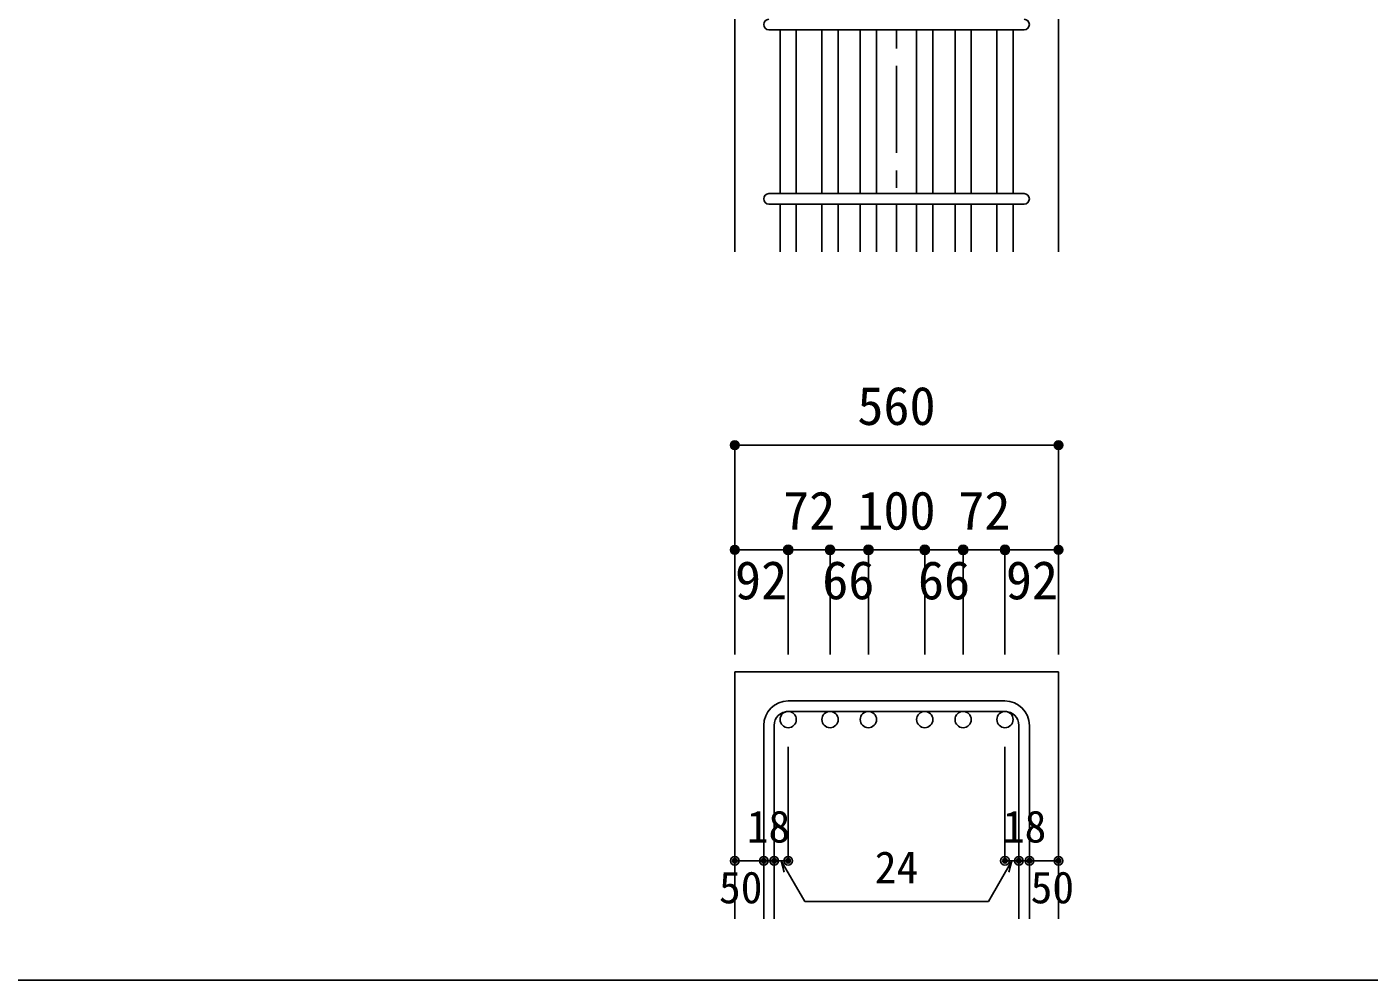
# Model space of a CAD drawing. Units: millimetres at full size, sheet at 1:30; some dimension numbers follow another scale. Extents: x -5973 to 5954, y -4195 to 4201.
# Drawn here: x -944 to 1365, y 3 to 1643 of the extents above; entities that cross this region are included whole.
import ezdxf
from ezdxf.enums import TextEntityAlignment as Align

# ---------------------------------------------------------------- set-up
doc = ezdxf.new("R2010")
doc.units = ezdxf.units.MM
doc.header["$LTSCALE"] = 30
doc.header["$PDMODE"] = 32
doc.header["$PDSIZE"] = 15
doc.linetypes.add('CHAIN1', pattern=[8, 5, -1, 1, -1])
for name, color, linetype in [('0-1_躯体線', 2, 'Continuous'), ('0-5_基礎梁筋', 7, 'Continuous'), ('0-6_スタラップ筋', 7, 'Continuous'), ('0-D_寸法', 4, 'Continuous'), ('F-0_枠', 6, 'Continuous')]:
    doc.layers.add(name, color=color, linetype=linetype)
doc.styles.add('ＭＳ ゴシック', font='')
doc.styles.get('ＭＳ ゴシック').set_extended_font_data('MS Gothic')

msp = doc.modelspace()

# ---------------------------------------------------------------- linework, layer by layer
at = {"layer": '0-1_躯体線'}
for p, q in [((273.94, 1256.03), (273.94, 1656.03)), ((830.94, 1256.03), (830.94, 1656.03)), ((273.94, 108.3), (273.94, 533.3)), ((830.94, 533.3), (273.94, 533.3)), ((830.94, 108.3), (830.94, 533.3))]:
    msp.add_line(p, q, dxfattribs=at)
at = {"layer": '0-5_基礎梁筋'}
for p, q in [((351.94, 1638.03), (351.94, 1356.03)), ((379.94, 1638.03), (379.94, 1356.03)), ((423.94, 1638.03), (423.94, 1356.03)), ((451.94, 1638.03), (451.94, 1356.03)), ((489.94, 1638.03), (489.94, 1356.03)), ((517.94, 1638.03), (517.94, 1356.03)), ((586.94, 1638.03), (586.94, 1356.03)), ((614.94, 1638.03), (614.94, 1356.03)), ((652.94, 1638.03), (652.94, 1356.03)), ((680.94, 1638.03), (680.94, 1356.03)), ((724.94, 1638.03), (724.94, 1356.03)), ((752.94, 1638.03), (752.94, 1356.03)), ((351.94, 1338.03), (351.94, 1256.03)), ((379.94, 1338.03), (379.94, 1256.03)), ((423.94, 1338.03), (423.94, 1256.03)), ((451.94, 1338.03), (451.94, 1256.03)), ((489.94, 1338.03), (489.94, 1256.03)), ((517.94, 1338.03), (517.94, 1256.03)), ((586.94, 1338.03), (586.94, 1256.03)), ((614.94, 1338.03), (614.94, 1256.03)), ((652.94, 1338.03), (652.94, 1256.03)), ((680.94, 1338.03), (680.94, 1256.03)), ((724.94, 1338.03), (724.94, 1256.03)), ((752.94, 1338.03), (752.94, 1256.03))]:
    msp.add_line(p, q, dxfattribs=at)
at = {"layer": '0-5_基礎梁筋', "color": 3}
for centre in [(365.94, 451.3), (437.94, 451.3), (503.94, 451.3), (600.94, 451.3), (666.94, 451.3), (738.94, 451.3)]:
    msp.add_circle(centre, 14, dxfattribs=at)
at = {"layer": '0-6_スタラップ筋'}
for p, q in [((771.94, 1638.03), (332.94, 1638.03)), ((332.94, 1356.03), (771.94, 1356.03)), ((771.94, 1338.03), (332.94, 1338.03)), ((738.94, 483.3), (365.94, 483.3)), ((738.94, 465.3), (365.94, 465.3)), ((323.94, 441.3), (323.94, 108.3)), ((341.94, 441.3), (341.94, 108.3)), ((762.94, 441.3), (762.94, 108.3)), ((780.94, 441.3), (780.94, 108.3))]:
    msp.add_line(p, q, dxfattribs=at)
for centre, radius, start, end in [((332.94, 1647.03), 9, 90, 270), ((771.94, 1647.03), 9, 270, 90), ((332.94, 1347.03), 9, 90, 270), ((771.94, 1347.03), 9, 270, 90), ((365.94, 441.3), 42, 90, 180), ((365.94, 441.3), 24, 90, 180), ((738.94, 441.3), 42, 0, 90), ((738.94, 441.3), 24, 0, 90)]:
    msp.add_arc(centre, radius, start, end, dxfattribs=at)
at = {"layer": '0-D_寸法', "linetype": 'CHAIN1'}
msp.add_line((552.44, 3256.03), (552.44, 1256.03), dxfattribs=at)
at = {"layer": '0-D_寸法'}
for p, q in [((273.94, 923.3), (273.94, 743.3)), ((273.94, 923.3), (830.94, 923.3)), ((830.94, 923.3), (830.94, 743.3)), ((273.94, 743.3), (273.94, 563.3)), ((359.94, 743.3), (273.94, 743.3)), ((431.94, 743.3), (279.94, 743.3)), ((365.94, 743.3), (365.94, 563.3)), ((381.97, 743.3), (437.94, 743.3)), ((437.94, 743.3), (503.94, 743.3)), ((437.94, 743.3), (437.94, 563.3)), ((503.94, 743.3), (503.94, 563.3)), ((503.94, 743.3), (600.94, 743.3)), ((600.94, 743.3), (600.94, 563.3)), ((600.94, 743.3), (600.94, 563.3)), ((600.94, 743.3), (738.94, 743.3)), ((666.94, 743.3), (666.94, 563.3)), ((666.94, 743.3), (666.94, 563.3)), ((738.94, 743.3), (738.94, 563.3)), ((744.94, 743.3), (830.94, 743.3)), ((830.94, 743.3), (830.94, 563.3)), ((365.94, 208.3), (365.94, 404.39)), ((738.94, 208.3), (738.94, 404.39)), ((273.94, 208.3), (323.94, 208.3)), ((323.94, 208.3), (341.94, 208.3)), ((341.94, 208.3), (365.94, 208.3)), ((353.94, 208.3), (359.11, 188.98)), ((353.94, 208.3), (394.39, 138.24)), ((750.94, 208.3), (710.49, 138.24)), ((762.94, 208.3), (738.94, 208.3)), ((750.94, 208.3), (745.76, 188.98)), ((780.94, 208.3), (762.94, 208.3)), ((830.94, 208.3), (780.94, 208.3)), ((710.49, 138.24), (394.39, 138.24))]:
    msp.add_line(p, q, dxfattribs=at)
for centre, radius in [((273.94, 923.3), 7.2), ((273.94, 923.3), 6.4), ((273.94, 923.3), 5.6), ((273.94, 923.3), 4.8), ((273.94, 923.3), 4), ((273.94, 923.3), 3.2), ((273.94, 923.3), 2.4), ((273.94, 923.3), 1.6), ((273.94, 923.3), 0.8), ((830.94, 923.3), 7.2), ((830.94, 923.3), 6.4), ((830.94, 923.3), 5.6), ((830.94, 923.3), 4.8), ((830.94, 923.3), 4), ((830.94, 923.3), 3.2), ((830.94, 923.3), 2.4), ((830.94, 923.3), 1.6), ((830.94, 923.3), 0.8), ((273.94, 743.3), 7.2), ((273.94, 743.3), 6.4), ((273.94, 743.3), 5.6), ((273.94, 743.3), 4.8), ((273.94, 743.3), 4), ((273.94, 743.3), 3.2), ((273.94, 743.3), 2.4), ((273.94, 743.3), 1.6), ((273.94, 743.3), 0.8), ((365.94, 743.3), 8), ((365.94, 743.3), 7.2), ((365.94, 743.3), 6.4), ((365.94, 743.3), 5.6), ((365.94, 743.3), 4.8), ((365.94, 743.3), 4), ((365.94, 743.3), 3.2), ((365.94, 743.3), 2.4), ((365.94, 743.3), 1.6), ((365.94, 743.3), 0.8), ((437.94, 743.3), 8), ((437.94, 743.3), 7.2), ((437.94, 743.3), 6.4), ((437.94, 743.3), 5.6), ((437.94, 743.3), 4.8), ((437.94, 743.3), 4), ((437.94, 743.3), 3.2), ((437.94, 743.3), 2.4), ((437.94, 743.3), 1.6), ((437.94, 743.3), 0.8), ((503.94, 743.3), 8), ((503.94, 743.3), 7.2), ((503.94, 743.3), 6.4), ((503.94, 743.3), 5.6), ((503.94, 743.3), 4.8), ((503.94, 743.3), 4), ((503.94, 743.3), 3.2), ((503.94, 743.3), 2.4), ((503.94, 743.3), 1.6), ((503.94, 743.3), 0.8), ((600.94, 743.3), 8), ((600.94, 743.3), 7.2), ((600.94, 743.3), 6.4), ((600.94, 743.3), 5.6), ((600.94, 743.3), 4.8), ((600.94, 743.3), 4), ((600.94, 743.3), 3.2), ((600.94, 743.3), 2.4), ((600.94, 743.3), 1.6), ((600.94, 743.3), 0.8), ((666.94, 743.3), 8), ((666.94, 743.3), 7.2), ((666.94, 743.3), 6.4), ((666.94, 743.3), 5.6), ((666.94, 743.3), 4.8), ((666.94, 743.3), 4), ((666.94, 743.3), 3.2), ((666.94, 743.3), 2.4), ((666.94, 743.3), 1.6), ((666.94, 743.3), 0.8), ((738.94, 743.3), 8), ((738.94, 743.3), 7.2), ((738.94, 743.3), 6.4), ((738.94, 743.3), 5.6), ((738.94, 743.3), 4.8), ((738.94, 743.3), 4), ((738.94, 743.3), 3.2), ((738.94, 743.3), 2.4), ((738.94, 743.3), 1.6), ((738.94, 743.3), 0.8), ((830.94, 743.3), 7.2), ((830.94, 743.3), 6.4), ((830.94, 743.3), 5.6), ((830.94, 743.3), 4.8), ((830.94, 743.3), 4), ((830.94, 743.3), 3.2), ((830.94, 743.3), 2.4), ((830.94, 743.3), 1.6), ((830.94, 743.3), 0.8), ((273.94, 208.3), 4), ((273.94, 208.3), 3.6), ((273.94, 208.3), 3.2), ((273.94, 208.3), 2.8), ((273.94, 208.3), 2.4), ((273.94, 208.3), 2), ((273.94, 208.3), 1.6), ((273.94, 208.3), 1.2), ((273.94, 208.3), 0.8), ((273.94, 208.3), 0.4), ((323.94, 208.3), 4), ((323.94, 208.3), 3.6), ((323.94, 208.3), 3.2), ((323.94, 208.3), 2.8), ((323.94, 208.3), 2.4), ((323.94, 208.3), 2), ((323.94, 208.3), 1.6), ((323.94, 208.3), 1.2), ((323.94, 208.3), 0.8), ((323.94, 208.3), 0.4), ((341.94, 208.3), 4), ((341.94, 208.3), 3.6), ((341.94, 208.3), 3.2), ((341.94, 208.3), 2.8), ((341.94, 208.3), 2.4), ((341.94, 208.3), 2), ((341.94, 208.3), 1.6), ((341.94, 208.3), 1.2), ((341.94, 208.3), 0.8), ((341.94, 208.3), 0.4), ((365.94, 208.3), 4), ((365.94, 208.3), 3.6), ((365.94, 208.3), 3.2), ((365.94, 208.3), 2.8), ((365.94, 208.3), 2.4), ((365.94, 208.3), 2), ((365.94, 208.3), 1.6), ((365.94, 208.3), 1.2), ((365.94, 208.3), 0.8), ((365.94, 208.3), 0.4), ((738.94, 208.3), 4), ((738.94, 208.3), 3.6), ((738.94, 208.3), 3.2), ((738.94, 208.3), 2.8), ((738.94, 208.3), 2.4), ((738.94, 208.3), 2), ((738.94, 208.3), 1.6), ((738.94, 208.3), 1.2), ((738.94, 208.3), 0.8), ((738.94, 208.3), 0.4), ((762.94, 208.3), 4), ((762.94, 208.3), 3.6), ((762.94, 208.3), 3.2), ((762.94, 208.3), 2.8), ((762.94, 208.3), 2.4), ((762.94, 208.3), 2), ((762.94, 208.3), 1.6), ((762.94, 208.3), 1.2), ((762.94, 208.3), 0.8), ((762.94, 208.3), 0.4), ((780.94, 208.3), 4), ((780.94, 208.3), 3.6), ((780.94, 208.3), 3.2), ((780.94, 208.3), 2.8), ((780.94, 208.3), 2.4), ((780.94, 208.3), 2), ((780.94, 208.3), 1.6), ((780.94, 208.3), 1.2), ((780.94, 208.3), 0.8), ((780.94, 208.3), 0.4), ((830.94, 208.3), 4), ((830.94, 208.3), 3.6), ((830.94, 208.3), 3.2), ((830.94, 208.3), 2.8), ((830.94, 208.3), 2.4), ((830.94, 208.3), 2), ((830.94, 208.3), 1.6), ((830.94, 208.3), 1.2), ((830.94, 208.3), 0.8), ((830.94, 208.3), 0.4)]:
    msp.add_circle(centre, radius, dxfattribs=at)
at = {"layer": '0-D_寸法', "color": 7}
for p in [(273.94, 923.3), (830.94, 923.3), (273.94, 743.3), (365.94, 743.3), (365.94, 743.3), (437.94, 743.3), (437.94, 743.3), (503.94, 743.3), (503.94, 743.3), (600.94, 743.3), (600.94, 743.3), (666.94, 743.3), (666.94, 743.3), (738.94, 743.3), (738.94, 743.3), (830.94, 743.3), (273.94, 208.3), (323.94, 208.3), (341.94, 208.3), (365.94, 208.3), (365.94, 208.3), (738.94, 208.3), (738.94, 208.3), (762.94, 208.3), (780.94, 208.3), (830.94, 208.3)]:
    msp.add_point(p, dxfattribs=at)
at = {"layer": 'F-0_枠', "color": 2}
msp.add_line((3723.6, 2.95), (-5972.88, 2.95), dxfattribs=at)

# ---------------------------------------------------------------- texts
at = {"layer": '0-D_寸法', "style": 'ＭＳ ゴシック'}
for s, height, p in [('560', 65.98, (484.94, 938.3)), ('72', 65.98, (357.22, 758.08)), ('100', 65.98, (484.94, 758.3)), ('72', 65.98, (658.56, 758.08)), ('92', 65.98, (274.44, 638.32)), ('66', 65.98, (424.5, 638.43)), ('66', 65.98, (589.19, 638.26)), ('92', 65.98, (740.43, 638.32)), ('18', 54.99, (294.62, 223.27)), ('18', 54.99, (735.26, 223.27)), ('24', 54.99, (514.94, 153.24)), ('50', 54.99, (246.87, 118.6)), ('50', 54.99, (783, 118.6))]:
    msp.add_text(s, height=height, dxfattribs=at).set_placement(p, align=Align.BOTTOM_LEFT)

doc.saveas('drawing.dxf')
